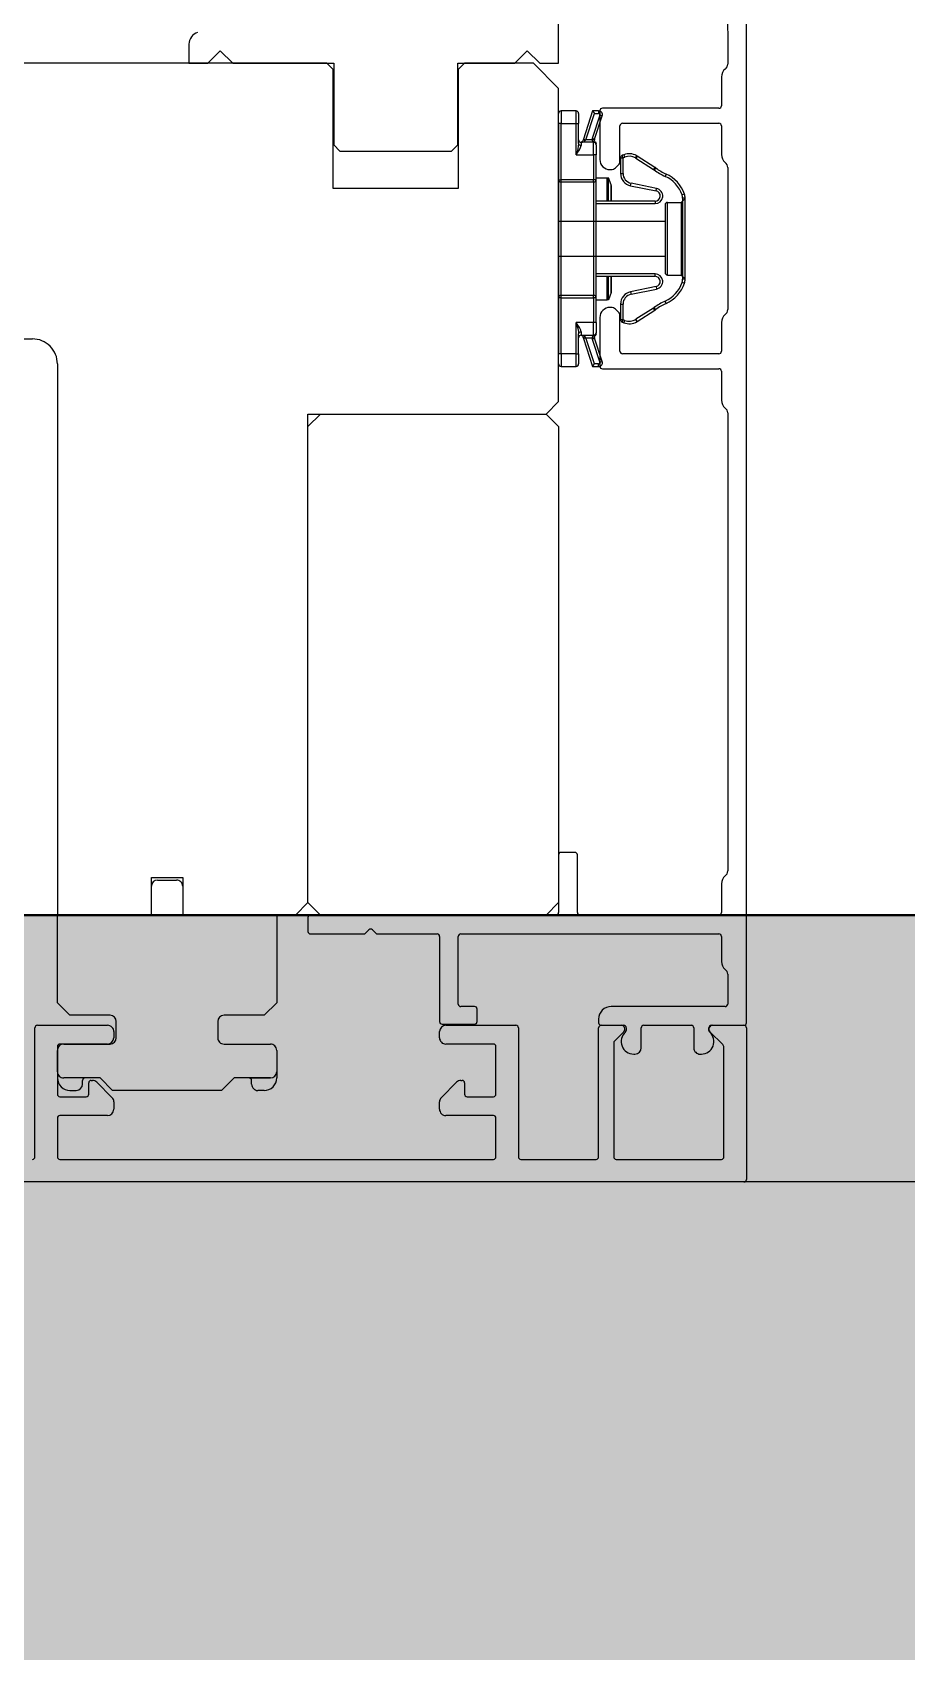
# Model space of a CAD drawing. Header units: centimetres. Extents: x 0.3 to 84.3, y 0.3 to 59.7.
# Drawn here: x 53.342 to 53.4816, y 16.1421 to 16.4007 of the extents above; entities that cross this region are included whole.
import ezdxf

# ---------------------------------------------------------------- set-up
doc = ezdxf.new("R2010")
doc.units = ezdxf.units.CM
for name, pattern in [('AUSGEZOGEN', [0]), ('PHANTOM', [63.50000000000001, 31.75, -6.35, 6.35, -6.35, 6.35, -6.35]), ('PUNKT', [6.35, 0, -6.35]), ('VERDECKT', [9.524999999999999, 6.35, -3.175])]:
    doc.linetypes.add(name, pattern=pattern)
for name, color, linetype, lineweight in [('Bodenplatte', 7, 'AUSGEZOGEN', 35), ('Decke', 7, 'AUSGEZOGEN', 35), ('Fenster', 7, 'AUSGEZOGEN', 35), ('Wand Beton bewehrt', 7, 'AUSGEZOGEN', 35)]:
    doc.layers.add(name, color=color, linetype=linetype, lineweight=lineweight)

msp = doc.modelspace()

# ---------------------------------------------------------------- hatches: boundary and pattern name
at = {"layer": 'Bodenplatte', "linetype": 'AUSGEZOGEN', "lineweight": 25, "true_color": 0xe0ffe0}
msp.add_hatch(color=254, dxfattribs=at).paths.add_polyline_path([(32.2359992861748, 16.2597363417714), (32.2359992861748, 16.09973634534768), (63.43599858880054, 16.09973634534768), (63.43599858880054, 16.2597363417714)])

# ---------------------------------------------------------------- linework, layer by layer
at = {"layer": 'Bodenplatte', "color": 92, "linetype": 'VERDECKT', "lineweight": 35, "true_color": 0x00c600}
msp.add_line((63.43599858880054, 16.2597363417714), (32.2359992861748, 16.2597363417714), dxfattribs=at)
at = {"layer": 'Decke', "color": 92, "linetype": 'PHANTOM', "lineweight": 35, "true_color": 0x00c600}
msp.add_line((32.2359992861748, 16.2597363417714), (63.43599858880049, 16.2597363417714), dxfattribs=at)
at = {"layer": 'Fenster', "color": 7, "linetype": 'AUSGEZOGEN', "lineweight": 25}
for p, q in [((53.42599723600858, 16.39573561847369), (53.42599730558474, 16.43573561757954)), ((53.45599688604351, 16.24253556945382), (53.45599722140071, 16.4353355654393)), ((53.45297949485844, 16.42233557097884), (53.45299715228062, 16.39561019464928)), ((53.36699724261103, 16.39877331218395), (53.36699723732742, 16.39573572109853)), ((53.36999723726034, 16.3957357158803), (53.37199724069444, 16.39773571235678)), ((53.37199724069444, 16.39773571235678), (53.37399723717093, 16.39573570892271)), ((53.41899723616505, 16.39573563064946), (53.42099723959915, 16.39773562712599)), ((53.42099723959915, 16.39773562712599), (53.42299723607563, 16.39573562369192)), ((53.38899723683566, 16.39573568283986), (53.30999723927921, 16.39573582043413)), ((53.36699723732742, 16.39573572109853), (53.36999723726034, 16.3957357158803)), ((53.37399723717093, 16.39573570892271), (53.39009723681104, 16.39573568091828)), ((53.38999723507388, 16.39473568112276), (53.38899723683566, 16.39573568283986)), ((53.38999720202523, 16.37573568154754), (53.38999723507388, 16.39473568112276)), ((53.39009723681104, 16.39573568091828), (53.39009721419879, 16.38273568120885)), ((53.40989721375622, 16.38273564676865), (53.40989723636848, 16.39573564647804)), ((53.40989723636848, 16.39573564647804), (53.41899723616505, 16.39573563064946)), ((53.40999723462683, 16.39473564633468), (53.40999720157816, 16.37573564675941)), ((53.4109972363439, 16.39573564457296), (53.40999723462683, 16.39473564633468)), ((53.42199723632842, 16.39573562538358), (53.4109972363439, 16.39573564457296)), ((53.42599722928137, 16.39173561849512), (53.42199723632842, 16.39573562538358)), ((53.42299723607563, 16.39573562369192), (53.42599723600858, 16.39573561847369)), ((53.42599714231117, 16.34173561949819), (53.42599722928137, 16.39173561849512)), ((53.45199714874782, 16.39356080627668), (53.45199714076794, 16.38896080637951)), ((53.42599713786984, 16.386127531678), (53.42599714066034, 16.38772753164222)), ((53.42639714134901, 16.38812753093562), (53.42639713786091, 16.38612753098033)), ((53.42879714129535, 16.3881275267499), (53.42639714134901, 16.38812753093562)), ((53.42879713780727, 16.3861275267946), (53.42879714129535, 16.3881275267499)), ((53.42919714058882, 16.38772752606119), (53.4291971377983, 16.38612752609702)), ((53.43142319975686, 16.38812752216991), (53.42996744919385, 16.38365123207227)), ((53.43034783891816, 16.38352752414827), (53.43171373536964, 16.3877275216722)), ((53.43258733503063, 16.38746566652267), (53.4313785608809, 16.3837488046549)), ((53.43239714121489, 16.38812752047129), (53.43142319975686, 16.38812752216991)), ((53.43142319975686, 16.38812752216991), (53.43171373536964, 16.3877275216722)), ((53.43171373536964, 16.3877275216722), (53.43239714051728, 16.38772752048026)), ((53.43175895060523, 16.38362509673089), (53.43296772475497, 16.38734195859866)), ((53.43239714121489, 16.38812752047129), (53.43239714051728, 16.38772752048026)), ((53.43296772475497, 16.38734195859866), (53.43258733503063, 16.38746566652267)), ((53.43259713157003, 16.38816084013184), (53.43259711799571, 16.38036084034966)), ((53.45159714008298, 16.38856080708233), (53.43299713225665, 16.3885608394266)), ((53.43619712802147, 16.38616083394145), (53.45159713590843, 16.3861608071099)), ((53.42599713786984, 16.386127531678), (53.42599712221406, 16.37715089272966)), ((53.42639713786091, 16.38612753098033), (53.42599713786984, 16.386127531678)), ((53.42639712220513, 16.37715089203207), (53.42639713786091, 16.38612753098033)), ((53.42639713786091, 16.38612753098033), (53.42879713780727, 16.3861275267946)), ((53.42879712908697, 16.38112752690636), (53.42879713780727, 16.3861275267946)), ((53.42879713780727, 16.3861275267946), (53.4291971377983, 16.38612752609702)), ((53.4291971321979, 16.38291638055075), (53.4291971377983, 16.38612752609702)), ((53.42996744919385, 16.38365123207227), (53.42988698666429, 16.38340381769136)), ((53.42996744919385, 16.38365123207227), (53.43034783891816, 16.38352752414827)), ((53.43175895060523, 16.38362509673089), (53.4313785608809, 16.3837488046549)), ((53.43579711716671, 16.37992652020344), (53.43579712733276, 16.38576083464796)), ((53.45199713520186, 16.38576080642129), (53.4519971271792, 16.38116080652403)), ((53.39009721419879, 16.38273568120885), (53.39109721243707, 16.38173567949184)), ((53.39109721243707, 16.38173567949184), (53.40889721203916, 16.38173564853046)), ((53.40889721203916, 16.38173564853046), (53.40989721375622, 16.38273564676865)), ((53.42894374834295, 16.38164149537629), (53.42879712908697, 16.38112752690636)), ((53.42879712908697, 16.38112752690636), (53.42909036655316, 16.38155583366634)), ((53.42879712908697, 16.38112752690636), (53.43159712902437, 16.38112752202306)), ((53.42905703974697, 16.38206788879761), (53.42894374834295, 16.38164149537629)), ((53.42915465085613, 16.3825143210368), (53.42905703974697, 16.38206788879761)), ((53.42909036655316, 16.38155583366634), (53.42931694849356, 16.38191116128688)), ((53.4291971321979, 16.38291638055075), (53.42915465085613, 16.3825143210368)), ((53.42931694849356, 16.38191116128688), (53.4295121698035, 16.38228318795423)), ((53.4295121698035, 16.38228318795423), (53.42959713166897, 16.38261823746284)), ((53.4295971325572, 16.38312752546645), (53.42959713166897, 16.38261823746284)), ((53.43159713251251, 16.38312752197835), (53.4295971325572, 16.38312752546645)), ((53.43026737660436, 16.38340381702797), (53.43034783891816, 16.38352752414827)), ((53.43133976731492, 16.38352752241827), (53.43034783891816, 16.38352752414827)), ((53.43173955382223, 16.38351445561252), (53.43133976731492, 16.38352752241827)), ((53.43133976731492, 16.38352752241827), (53.43134349273879, 16.38347375415238)), ((53.43134349273879, 16.38347375415238), (53.43137784205001, 16.38339185869796)), ((53.43137784205001, 16.38339185869796), (53.43145894097256, 16.38330406530208)), ((53.43145894097256, 16.38330406530208), (53.43159713267437, 16.38322034220869)), ((53.43159712902437, 16.38112752202306), (53.4315971220889, 16.37715088296295)), ((53.43159712902437, 16.38112752202306), (53.43159713251251, 16.38312752197835)), ((53.43199712901546, 16.38112752132543), (53.43159712902437, 16.38112752202306)), ((53.43159713267437, 16.38322034220869), (53.43159713251251, 16.38312752197835)), ((53.43159916975142, 16.38322071610551), (53.4317050871332, 16.38323025522409)), ((53.4317050871332, 16.38323025522409), (53.43179204231539, 16.38322190066074)), ((53.43174141648728, 16.38346068734992), (53.43173955382223, 16.38351445561252)), ((53.43175859107149, 16.38337879192545), (53.43174141648728, 16.38346068734992)), ((53.43179914045621, 16.38329099860026), (53.43175859107149, 16.38337879192545)), ((53.43179204231539, 16.38322190066074), (53.43188826971964, 16.38318745955308)), ((53.4318682362341, 16.38320727562741), (53.43179914045621, 16.38329099860026)), ((53.43188826971964, 16.38318745955308), (53.43195283475745, 16.38309612594121)), ((53.43195283475745, 16.38309612594121), (53.43198555003443, 16.38300872149317)), ((53.43198555003443, 16.38300872149317), (53.431997121525, 16.38291607511783)), ((53.43199712207996, 16.37715088226537), (53.43199712901546, 16.38112752132543)), ((53.43199713180593, 16.38272752128965), (53.43199712901546, 16.38112752132543)), ((53.43199713180593, 16.38272752128965), (53.43199713212971, 16.3829131617505)), ((53.43641771270693, 16.38114189965477), (53.43615768957869, 16.38104518562596)), ((53.43629713396682, 16.38067027863013), (53.43615768957869, 16.38104518562596)), ((53.43641771270693, 16.38114189965477), (53.43655715709506, 16.38076699265903)), ((53.43642805444488, 16.38114577874272), (53.4365695671806, 16.3807716475646)), ((53.43845415748342, 16.38099254804838), (53.4382579863794, 16.38064395531929)), ((53.43419711516948, 16.37876083759498), (53.43438290160291, 16.37876083727092)), ((53.43509000887911, 16.37905372924993), (53.43567995938847, 16.37964367770146)), ((53.43589713397578, 16.38067027932776), (53.4358971295934, 16.37815754475896)), ((53.43589713397578, 16.38067027932776), (53.43629713396682, 16.38067027863013)), ((53.4362971295845, 16.37815754406133), (53.43629713396682, 16.38067027863013)), ((53.43629713396682, 16.38067027863013), (53.43655715709506, 16.38076699265903)), ((53.43854790409777, 16.38093636538261), (53.43833298367085, 16.38059900918665)), ((53.43833298367085, 16.38059900918665), (53.44117485656966, 16.37878852950984)), ((53.44138977699657, 16.3791258857058), (53.43854790409777, 16.38093636538261)), ((53.44138977699657, 16.3791258857058), (53.44117485656966, 16.37878852950984)), ((53.44152324444854, 16.37903302056302), (53.44128163053121, 16.37871423739567)), ((53.45299712358258, 16.37911141467262), (53.45299708399968, 16.35641019548648)), ((53.42599712221406, 16.37715089272966), (53.42599708934428, 16.35830414276793)), ((53.42599712221406, 16.37715089272966), (53.42639712220513, 16.37715089203207)), ((53.42639708996744, 16.35866657956958), (53.42639712157305, 16.37678845453279)), ((53.4315971220889, 16.37715088296295), (53.42639712220513, 16.37715089203207)), ((53.42639712157305, 16.37678845453279), (53.42639712220513, 16.37715089203207)), ((53.42639712157305, 16.37678845453279), (53.4315971214568, 16.37678844546372)), ((53.4315971214568, 16.37678844546372), (53.43159708985121, 16.35866657050047)), ((53.4315971214568, 16.37678844546372), (53.4315971220889, 16.37715088296295)), ((53.43199712207996, 16.37715088226537), (53.4315971220889, 16.37715088296295)), ((53.43199708921018, 16.35830413230365), (53.43199712207996, 16.37715088226537)), ((53.43199712264964, 16.37747752140699), (53.43374752277492, 16.37747751835423)), ((53.43374751623465, 16.37372748975708), (53.43374752277492, 16.37747751835423)), ((53.4337841806726, 16.37747751829025), (53.43383713420009, 16.37747751819789)), ((53.43383713420009, 16.37747751819789), (53.43389043691312, 16.37747751810498)), ((53.43389043691312, 16.37747751810498), (53.43391825057765, 16.37747751805642)), ((53.43393546129485, 16.3774775180264), (53.4339354547546, 16.37372748942931)), ((53.43393546129485, 16.3774775180264), (53.43396035832465, 16.37747751798297)), ((53.43438505908537, 16.37631065590089), (53.43396035832465, 16.37747751798297)), ((53.43438505458018, 16.37372748864513), (53.43438505908537, 16.37631065590089)), ((53.43439712044162, 16.37624225185268), (53.43439711605575, 16.37372748862413)), ((53.4358971295934, 16.37815754475896), (53.4362971295845, 16.37815754406133)), ((53.43749839027072, 16.37619769260082), (53.43757813812633, 16.37658966233485)), ((53.43749839027072, 16.37619769260082), (53.44156259414721, 16.37537081359524)), ((53.44164234200279, 16.37576278332922), (53.43757813812633, 16.37658966233485)), ((53.44317380715663, 16.37805669061163), (53.44301079146354, 16.37769141554177)), ((53.40999720157816, 16.37573564675941), (53.38999720202523, 16.37573568154754)), ((53.43199711541175, 16.37332749281882), (53.44139711520163, 16.37332747642468)), ((53.44139711589925, 16.37372747641572), (53.43199711610939, 16.37372749280989)), ((53.44139711589925, 16.37372747641572), (53.44139711520163, 16.37332747642468)), ((53.44156259414721, 16.37537081359524), (53.44164234200279, 16.37576278332922)), ((53.44339709527466, 16.36192745453409), (53.44339711550571, 16.37352745427479)), ((53.44339711550571, 16.37352745427479), (53.44559711545654, 16.37352745043786)), ((53.44559711545654, 16.37352745043786), (53.44559709522548, 16.36192745069716)), ((53.44559711545654, 16.37352745043786), (53.44619711648956, 16.37412744937802)), ((53.44609359982854, 16.37484024597752), (53.44571430319681, 16.37471322606575)), ((53.445797116634, 16.37420514362821), (53.44579709403909, 16.36124977313012)), ((53.44619711662504, 16.37420514293057), (53.445797116634, 16.37420514362821)), ((53.44619709403015, 16.36124977243249), (53.44619711662504, 16.37420514293057)), ((53.44299711481704, 16.37312745498138), (53.44299709598121, 16.36232745522275)), ((53.42599711066248, 16.37052748468841), (53.44299711028248, 16.37052745503948)), ((53.42599710089577, 16.3649274848136), (53.44299710051575, 16.36492745516466)), ((53.43199709518074, 16.36172752175908), (53.44139709497063, 16.36172750536494)), ((53.44139709566824, 16.36212750535597), (53.43199709587837, 16.36212752175011)), ((53.43374748876579, 16.35797751879009), (53.43374749530602, 16.36172751870627)), ((53.43393543382596, 16.36172751837848), (53.43393542728575, 16.35797751846231)), ((53.43438502914638, 16.35914437901961), (53.43438503365153, 16.36172751759437)), ((53.43439709512711, 16.36172751757331), (53.43439709074127, 16.35921278302572)), ((53.44139709497063, 16.36172750536494), (53.44139709566824, 16.36212750535597)), ((53.44339709527466, 16.36192745453409), (53.44559709522548, 16.36192745069716)), ((53.44559709522548, 16.36192745069716), (53.44619709416563, 16.36132744966413)), ((53.44609356351299, 16.36061463539172), (53.44571426962536, 16.3607416634975)), ((53.44619709403015, 16.36124977243249), (53.44579709403909, 16.36124977313012)), ((53.42599708934428, 16.35830414276793), (53.42599707368854, 16.34932753250055)), ((53.42639708933535, 16.35830414207031), (53.42599708934428, 16.35830414276793)), ((53.4263970736796, 16.34932753180292), (53.42639708933535, 16.35830414207031)), ((53.42639708933535, 16.35830414207031), (53.42639708996744, 16.35866657956958)), ((53.42639708933535, 16.35830414207031), (53.4315970892191, 16.35830413300119)), ((53.43159708985121, 16.35866657050047), (53.42639708996744, 16.35866657956958)), ((53.4315970892191, 16.35830413300119), (53.43159708228367, 16.35432752262209)), ((53.4315970892191, 16.35830413300119), (53.43159708985121, 16.35866657050047)), ((53.43199708921018, 16.35830413230365), (53.4315970892191, 16.35830413300119)), ((53.43199708227473, 16.35432752192451), (53.43199708921018, 16.35830413230365)), ((53.43199708864053, 16.3579775218429), (53.43374748876579, 16.35797751879009)), ((53.43383710019098, 16.35797751863379), (53.4337841466635, 16.3579775187262)), ((53.43389040290405, 16.35797751854084), (53.43383710019098, 16.35797751863379)), ((53.43391821656858, 16.35797751849227), (53.43389040290405, 16.35797751854084)), ((53.43396032431554, 16.35797751841888), (53.43393542728576, 16.35797751846231)), ((53.43438502914638, 16.35914437901961), (53.43396032431554, 16.35797751841888)), ((53.44156275930928, 16.36008226258041), (53.43749836072233, 16.35925535872403)), ((53.43749836072233, 16.35925535872403), (53.43757810721069, 16.35886338871192)), ((53.43757810721069, 16.35886338871192), (53.44164250579766, 16.35969029256821)), ((53.44156275930928, 16.36008226258041), (53.44164250579766, 16.35969029256821)), ((53.4431737830327, 16.35739829028489), (53.44301076918067, 16.35776356617639)), ((53.43259707416272, 16.35516084077713), (53.43259706060235, 16.34736084099496)), ((53.43438286333601, 16.35676083764347), (53.43419707690257, 16.35676083796575)), ((53.43567991805029, 16.3558779927007), (53.43508996959331, 16.35646794320451)), ((53.43579706471422, 16.34976083534662), (53.43579707484462, 16.35559514979118)), ((53.43589709320889, 16.35729551215127), (53.43589708882992, 16.35478473795557)), ((53.43589709320889, 16.35729551215127), (53.43629709319994, 16.35729551145368)), ((53.43629708882096, 16.35478473725798), (53.43629709319994, 16.35729551145368)), ((53.44116970008713, 16.35666257159769), (53.43834419180469, 16.35486253122718)), ((53.43855911105486, 16.35452517428153), (53.44138461933727, 16.35632521465205)), ((53.44138461933727, 16.35632521465205), (53.44116970008713, 16.35666257159769)), ((53.44151907132476, 16.3564188257617), (53.4412772616771, 16.35673746048533)), ((53.42879707362597, 16.34932752761724), (53.42879708234626, 16.35432752750549)), ((53.43159708228367, 16.35432752262209), (53.42879708234626, 16.35432752750549)), ((53.42906813585818, 16.35393233966652), (53.42879708234626, 16.35432752750549)), ((53.42879708234626, 16.35432752750549), (53.42893260861977, 16.35385330242962)), ((53.42893260861977, 16.35385330242962), (53.42905690668154, 16.35338749806793)), ((53.42905690668154, 16.35338749806793), (53.42916273011333, 16.35289333814745)), ((53.42931673292958, 16.35354416911219), (53.42906813585818, 16.35393233966652)), ((53.42916273011333, 16.35289333814745), (53.42919707921746, 16.35253867246583)), ((53.42919707361704, 16.34932752691962), (53.42919707921746, 16.35253867246583)), ((53.42952838079864, 16.35313236896309), (53.42931673292958, 16.35354416911219)), ((53.42959707972848, 16.35283681415849), (53.42952838079864, 16.35313236896309)), ((53.42959707972848, 16.35283681415849), (53.42959707884027, 16.35232752615493)), ((53.43159707879556, 16.35232752266679), (53.43159708228367, 16.35432752262209)), ((53.43199708227473, 16.35432752192451), (53.43159708228367, 16.35432752262209)), ((53.43199706854562, 16.35253896813211), (53.43199207148038, 16.35247878649893)), ((53.43199708227473, 16.35432752192451), (53.43199707948423, 16.35272752196024)), ((53.43199707916045, 16.35254188149948), (53.43199707948423, 16.35272752196024)), ((53.43629708882096, 16.35478473725798), (53.43589708882992, 16.35478473795557)), ((53.43615758785492, 16.3544098513109), (53.43629708882096, 16.35478473725798)), ((53.43615758785492, 16.3544098513109), (53.43641778363638, 16.35431302836205)), ((53.43655728460246, 16.35468791430908), (53.43629708882096, 16.35478473725798)), ((53.43641778363638, 16.35431302836205), (53.43655728460246, 16.35468791430908)), ((53.43642792111447, 16.35430922477435), (53.43656944957618, 16.35468335000387)), ((53.43852162940038, 16.35450187329966), (53.43831420648112, 16.35484389044168)), ((53.43855911105486, 16.35452517428153), (53.43834419180469, 16.35486253122718)), ((53.45199708056316, 16.35436080711384), (53.4519970725833, 16.34976080721668)), ((53.32019716221195, 16.3517358036283), (53.34199716172466, 16.35173576560788)), ((53.42959707884027, 16.35232752615493), (53.43159707879556, 16.35232752266679)), ((53.42988693198361, 16.35205123291899), (53.42996739365014, 16.35180381825744)), ((53.42996739365014, 16.35180381825744), (53.430347783806, 16.3519275248546)), ((53.42996739365014, 16.35180381825744), (53.43142312859936, 16.34732752308192)), ((53.430347783806, 16.3519275248546), (53.43026732192371, 16.35205123225555)), ((53.430347783806, 16.3519275248546), (53.43133971220273, 16.3519275231246)), ((53.43171366560738, 16.34772752256627), (53.430347783806, 16.3519275248546)), ((53.43134344209088, 16.35198131227763), (53.43133971220273, 16.3519275231246)), ((53.43133971220273, 16.3519275231246), (53.43173949875565, 16.35194058853585)), ((53.43137782264375, 16.35206324140923), (53.43134344209088, 16.35198131227763)), ((53.43145104775954, 16.35214450604986), (53.43137782264375, 16.35206324140923)), ((53.43137850499683, 16.35170624075263), (53.43175889515268, 16.35182994734987)), ((53.43137850499683, 16.35170624075263), (53.43258726618174, 16.34798937466854)), ((53.43153503919766, 16.35220273679147), (53.43145104775954, 16.35214450604986)), ((53.43159707863369, 16.35223470243641), (53.43153503919766, 16.35220273679147)), ((53.43159707879556, 16.35232752266679), (53.43159707863369, 16.35223470243641)), ((53.43170503545588, 16.35222478905666), (53.43159911580696, 16.35223432851476)), ((53.43179198865464, 16.35223314338073), (53.43170503545588, 16.35222478905666)), ((53.43173949875565, 16.35194058853585), (53.43174136374661, 16.35199437769211)), ((53.43174136374661, 16.35199437769211), (53.43175855409447, 16.35207630685373)), ((53.43175855409447, 16.35207630685373), (53.43179516672323, 16.35215757155816)), ((53.43296765633759, 16.34811308126573), (53.43175889515268, 16.35182994734987)), ((53.43188821579361, 16.35226758407657), (53.43179198865464, 16.35223314338073)), ((53.43179516672323, 16.35215757155816), (53.43183716249308, 16.35221580237303)), ((53.43183716249308, 16.35221580237303), (53.43186818223881, 16.35224776807186)), ((53.431868182239, 16.35224776807204), (53.43188821579361, 16.35226758407657)), ((53.43195679875998, 16.35236694846958), (53.43188821579361, 16.35226758407657)), ((53.43199207148038, 16.35247878649893), (53.43195679875998, 16.35236694846958)), ((53.34599715465902, 16.34773575872105), (53.34599700123786, 16.25973576068809)), ((53.42599707089808, 16.34772753253633), (53.42599707368854, 16.34932753250055)), ((53.4263970736796, 16.34932753180292), (53.42599707368854, 16.34932753250055)), ((53.4263970736796, 16.34932753180292), (53.42639707019149, 16.34732753184763)), ((53.42879707362597, 16.34932752761724), (53.4263970736796, 16.34932753180292)), ((53.42879707013787, 16.34732752766195), (53.42879707362597, 16.34932752761724)), ((53.42879707362597, 16.34932752761724), (53.42919707361704, 16.34932752691962)), ((53.42919707361704, 16.34932752691962), (53.42919707082654, 16.34772752695535)), ((53.43142312859936, 16.34732752308192), (53.43171366560738, 16.34772752256627)), ((53.43239707075502, 16.34772752137438), (53.43171366560738, 16.34772752256627)), ((53.43239707005739, 16.3473275213833), (53.43239707075502, 16.34772752137438)), ((53.43296765633759, 16.34811308126573), (53.43258726618174, 16.34798937466854)), ((53.45159707189836, 16.3493608079195), (53.43619706401136, 16.34936083466173)), ((53.42639707019149, 16.34732753184763), (53.42879707013787, 16.34732752766195)), ((53.43142312859936, 16.34732752308192), (53.43239707005739, 16.3473275213833)), ((53.43299705989742, 16.34696084030861), (53.45159706772377, 16.34696080794711)), ((53.4519970670172, 16.34656080725841), (53.45199705899455, 16.34196080736124)), ((53.38599700393194, 16.26173569093698), (53.38599713960551, 16.33973568919346)), ((53.38599713624767, 16.33773568921806), (53.38799713968177, 16.33973568569455)), ((53.38599713960551, 16.33973568919346), (53.42399713887706, 16.3397356230254)), ((53.38799713968177, 16.33973568569455), (53.42399713887706, 16.33973562307602)), ((53.42399713887706, 16.3397356230254), (53.42599714231117, 16.34173561949819)), ((53.42399713887706, 16.33973562307602), (53.42599713535353, 16.33773561964186)), ((53.45299705539791, 16.33991141550983), (53.45299692820147, 16.26678496442378)), ((53.38599700405292, 16.26173569091693), (53.38599713624767, 16.33773568921806)), ((53.42599713535353, 16.33773561964186), (53.4259970031588, 16.26173562134073)), ((53.42599693291669, 16.26933562117102), (53.42599691691414, 16.26013562137669)), ((53.42859693355435, 16.26973561663959), (53.42639693360352, 16.26973562046629)), ((53.42899691684711, 16.26013561615842), (53.42899693284963, 16.26933561595279)), ((53.36099700090255, 16.25973573452725), (53.36099701136689, 16.26573573439314)), ((53.36099701136689, 16.26573573439314), (53.36599701125661, 16.26573572567285)), ((53.36199701045597, 16.26533573265665), (53.36349701042244, 16.26533573004754)), ((53.36349701042244, 16.26533573004754), (53.36499701038892, 16.26533572743838)), ((53.36599701125661, 16.26573572567285), (53.36599700101226, 16.25973572580697)), ((53.45199692466866, 16.26473557605114), (53.45199691668964, 16.26013557615402)), ((53.36099700073763, 16.25973573452725), (53.36099700873893, 16.26433573441841)), ((53.36599700862718, 16.26433572572137), (53.36599700062589, 16.25973572583021)), ((53.34599697671595, 16.24573576097037), (53.34599700107294, 16.25973576064203)), ((53.34599700123786, 16.25973576068809), (53.36099700090255, 16.25973573452725)), ((53.34599700107294, 16.25973576064203), (53.36099700073763, 16.25973573452725)), ((53.36599700101226, 16.25973572580697), (53.38399700049784, 16.25973569446428)), ((53.36599700062589, 16.25973572583021), (53.38099700029061, 16.25973569976286)), ((53.38099700029061, 16.25973569976286), (53.38099697594427, 16.2457357000912)), ((53.38399700049784, 16.25973569446428), (53.38599700393194, 16.26173569093698)), ((53.38799700052942, 16.25973568748277), (53.38599700405292, 16.26173569091693)), ((53.42559691622731, 16.25973562208132), (53.38639691710361, 16.25973569026597)), ((53.42399699972469, 16.25973562486424), (53.38799700052942, 16.25973568748277)), ((53.4259970031588, 16.26173562134073), (53.42399699972469, 16.25973562486424)), ((53.45159691600279, 16.25973557685684), (53.4293969161424, 16.25973561547158)), ((53.38599691641678, 16.2593356909707), (53.3859969125901, 16.25713569101985)), ((53.39518980378612, 16.25685283232356), (53.39571407008033, 16.25737709679402)), ((53.39627975549264, 16.25737709581003), (53.39680401990768, 16.2568528295712)), ((53.38639691188539, 16.25673569033311), (53.39490696087617, 16.25673567553063)), ((53.39708686242022, 16.25673567173895), (53.4065968288667, 16.25673565519724)), ((53.40699682816199, 16.25633565451044), (53.40699680450612, 16.24273565427034)), ((53.40999680930938, 16.24553564898952), (53.40999682809498, 16.25633564929222)), ((53.41039682878179, 16.25673564858749), (53.45159691078375, 16.2567355769239)), ((53.45199691007904, 16.25633557623519), (53.45199690310003, 16.2523355763246)), ((53.45299689950341, 16.25028618447318), (53.4529968912402, 16.245535574605)), ((53.34799697319168, 16.24373575753325), (53.34599697671595, 16.24573576097037)), ((53.38099697594427, 16.2457357000912), (53.37899697251092, 16.24373570361172)), ((53.41259680855549, 16.24513564447603), (53.41039680860469, 16.24513564830268)), ((53.41299680437197, 16.24273564383389), (53.41299680785079, 16.24473564378918)), ((53.45259689055336, 16.24513557530968), (53.43439689093066, 16.24513560696692)), ((53.34239693422208, 16.22113576958596), (53.34239697005378, 16.24173576871545)), ((53.34279697074062, 16.24213576801081), (53.35399697049027, 16.24213574852942)), ((53.35439697302619, 16.24373574639354), (53.34799697319168, 16.24373575753325)), ((53.35539696674049, 16.24013574474571), (53.35539697126294, 16.24273574467652)), ((53.37159697096084, 16.24273571649814), (53.3715969664384, 16.24013571656738)), ((53.37899697251092, 16.24373570361172), (53.3725969726764, 16.24373571473634)), ((53.40739680380139, 16.24233565358345), (53.41259680368518, 16.24233564453857)), ((53.40799691760702, 16.24213565460172), (53.41919691735665, 16.24213563512039)), ((53.41959691665195, 16.24173563443355), (53.41959688082022, 16.22113563530402)), ((53.43239688749657, 16.24313561049039), (53.43239688645291, 16.24253561050382)), ((53.43239696339656, 16.2211356130395), (53.43239699922829, 16.24173561177113)), ((53.4327968857482, 16.24213560981698), (53.43639688566774, 16.24213560355507)), ((53.4327969999151, 16.2421356110664), (53.43599699984355, 16.24213560550029)), ((53.43679688496303, 16.24173560286822), (53.43679688424788, 16.24132445725936)), ((53.4391968793433, 16.23853559876525), (53.43919688490936, 16.24173559869369)), ((53.43959688559622, 16.24213559798896), (53.44719688542632, 16.24213558476954)), ((53.44759688472161, 16.2417355840827), (53.44759687915555, 16.23853558415422)), ((53.44999688395283, 16.24132443429922), (53.44999688466797, 16.24173557990808)), ((53.45039688535478, 16.24213557920343), (53.45559688535672, 16.24213557015846)), ((53.45059699951722, 16.24213558091292), (53.45559699940543, 16.24213557221588)), ((53.45599699870073, 16.24173557152908), (53.45599695660712, 16.21753557126213)), ((53.35399696527207, 16.23913574859649), (53.34639696544195, 16.23913576181599)), ((53.34699696526363, 16.23913575937913), (53.35439696502343, 16.23913574650747)), ((53.35499696872852, 16.24113574681241), (53.35499696698912, 16.24013574683477)), ((53.37259696467661, 16.23913571485037), (53.37999696443644, 16.23913570197874)), ((53.40699691415055, 16.24013565638584), (53.40699691588993, 16.24113565636344)), ((53.41559691221893, 16.23913564144928), (53.40799691238879, 16.23913565466878)), ((53.43479699483676, 16.23948707908272), (53.43479696291617, 16.22113560886492)), ((53.43642126212119, 16.24111134071655), (53.43479699483676, 16.23948707908272)), ((53.45222125820479, 16.23906278595032), (53.4501727336764, 16.2411113176051)), ((53.34599696475514, 16.23873576252068), (53.3459969515357, 16.23113579054234)), ((53.34599695763262, 16.23473576123129), (53.34599696354659, 16.23813576114085)), ((53.38099696267469, 16.23813570026169), (53.38099695676068, 16.23473570035208)), ((53.41599689829479, 16.23113566878415), (53.41599691151422, 16.23873564076244)), ((53.43799687763072, 16.23753560087489), (53.43819687762622, 16.23753560052696)), ((53.44859687739378, 16.23753558243721), (53.44879687738931, 16.23753558208928)), ((53.45239696294949, 16.22113557825142), (53.45239699339417, 16.23863852158539)), ((53.34599695763262, 16.23473576121687), (53.34599695589321, 16.23373576125364)), ((53.35039695575006, 16.23373575360029), (53.34699695587088, 16.23373575951423)), ((53.349996955759, 16.23373575429605), (53.34699695587088, 16.23373575951423)), ((53.35279695569642, 16.23373574942566), (53.349996955759, 16.23373575429605)), ((53.3547969521729, 16.23173574599159), (53.35279695569642, 16.23373574942566)), ((53.37419695521809, 16.23373571220241), (53.37219695178399, 16.23173571572589)), ((53.37699695515548, 16.23373570733211), (53.37419695521809, 16.23373571220241)), ((53.37659695516443, 16.23373570802783), (53.37999695504365, 16.23373570211384)), ((53.37999695504365, 16.23373570211384), (53.37699695515548, 16.23373570733211)), ((53.38099695676068, 16.23473570033766), (53.38099695502127, 16.23373570037443)), ((53.34799695236971, 16.23173575781953), (53.34899695230251, 16.23173575608017)), ((53.34999695401959, 16.2327357543184), (53.34999695506323, 16.23333575430493)), ((53.35099695137915, 16.23113578184535), (53.35099695451003, 16.23293575396774)), ((53.35139695519686, 16.23333575326301), (53.35158274159861, 16.23333575293987)), ((53.35228984785454, 16.23304285849768), (53.35470405724013, 16.23062864071349)), ((53.36349695197844, 16.23173573085878), (53.3547969521729, 16.23173574599159)), ((53.37219695178399, 16.23173571572589), (53.36349695197844, 16.23173573085878)), ((53.3769969534161, 16.23273570735446), (53.37699695445973, 16.23333570734104)), ((53.3789969515872, 16.23173570389799), (53.37799695165432, 16.2317357056374)), ((53.40728979082609, 16.2306285492456), (53.40970400861029, 16.23304275863125)), ((53.41041111588513, 16.23333565061353), (53.41059690228691, 16.23333565029043)), ((53.41099690158222, 16.23293564960359), (53.41099689845132, 16.23113567748119)), ((53.34639695083099, 16.23073578985555), (53.35059695069234, 16.23073578255003)), ((53.35499694922247, 16.22992153343862), (53.3549969471599, 16.22873574704986)), ((53.40699689432135, 16.22873565660098), (53.40699689638391, 16.22992144298974)), ((53.41139689774664, 16.23073567679435), (53.41559689760798, 16.23073566948888)), ((53.34599694492589, 16.22733576273586), (53.3459969341416, 16.22113576332409)), ((53.35399694544285, 16.22773574881167), (53.34639694561275, 16.22773576203113)), ((53.41559689238971, 16.22773564166446), (53.40799689255959, 16.22773565488392)), ((53.41599688090071, 16.22113564156589), (53.41599689168503, 16.22733564097762)), ((53.34639693342756, 16.22073576263729), (53.41559688022321, 16.22073564227062)), ((53.41999688011552, 16.22073563461722), (53.4319969627097, 16.22073561374423)), ((53.43519696221146, 16.22073560817817), (53.45199696226263, 16.2207355789561)), ((53.45559695592033, 16.21713557196686), (53.30639684520675, 16.21713583148617)), ((56.37039874606852, 16.21713680120302), (53.45559695592125, 16.21713610712232))]:
    msp.add_line(p, q, dxfattribs=at)
for centre, radius, start, end in [((53.36899724256632, 16.39877330870512), 0.001999999955295141, 107.9999003394192, 179.9999003422677), ((53.45359714871204, 16.39356080350102), 0.001599999964234592, 127.979773051197, 179.9999006095993), ((53.451997152303, 16.39561019638399), 0.000999999977648997, 307.9797730510247, 359.9999006059323), ((53.4515971407769, 16.38896080707331), 0.0003999999910534824, 269.9999006069006, 359.9999006059323), ((53.42639714065137, 16.38772753094453), 0.0003999999910593043, 89.99990007154969, 179.9999003422677), ((53.42879714059777, 16.38772752675881), 0.000399999991059303, 359.9999003422677, 89.99990007154969), ((53.43239714016846, 16.38752752048471), 0.0005999999865889515, 341.9847682079691, 89.99990007324598), ((53.43239714016846, 16.38752752048471), 0.0001999999955296563, 341.9847682085016, 89.99990007053191), ((53.43299713156107, 16.38816083943551), 0.0003999999910625775, 89.99990036568738, 179.9999002691513), ((53.43619712732385, 16.38576083395033), 0.0003999999910607585, 89.99990007154969, 179.999900072004), ((53.4515971352108, 16.38576080711881), 0.0003999999910534824, 359.999900072004, 89.99990007154969), ((53.4321393403296, 16.38350138880673), 0.0007999999821184566, 161.9847682075455, 178.1279848598945), ((53.4321393403296, 16.38350138880673), 0.0003999999910594159, 161.9847682077029, 178.1279848596567), ((53.42959713325484, 16.38352752545747), 0.0003999999910592948, 179.9999003422677, 269.9999000725674), ((53.42950659693999, 16.38352752561536), 0.0003999999910595404, 276.4980075985015, 341.9847682073881), ((53.4315971318149, 16.38272752198726), 0.0003999999910593037, 359.9999003422677, 89.99990007154969), ((53.43629713396683, 16.38067027863012), 0.000399999991059303, 110.4023798462835, 179.9999003422677), ((53.43572049076627, 16.38301643463354), 0.001999999955350348, 290.4023798467896, 290.7188050714561), ((53.43727713085921, 16.3789009916737), 0.002399999946355824, 60.63129839837744, 110.7188050714602), ((53.43747330196325, 16.37924958440275), 0.001999999955301924, 57.49990007304281, 60.6312983982296), ((53.45359712714342, 16.38116080373352), 0.001599999964235303, 179.999900072004, 232.0200276277386), ((53.43419711795998, 16.38036083755918), 0.001599999964235758, 179.999900072004, 269.9999000730763), ((53.43438290334696, 16.37976083724856), 0.0009999999776555341, 269.9999000733816, 314.9999000729388), ((53.43539711717545, 16.37992652090101), 0.0003999999912807533, 314.9999000709957, 359.999900072004), ((53.4357204907665, 16.38301643463291), 0.00239999994573319, 290.40237984701, 290.7188050714927), ((53.43727713085921, 16.3789009916737), 0.001999999955296553, 60.631298398407, 110.718805071353), ((53.43747330196325, 16.37924958440275), 0.001599999964238309, 57.49990007284569, 60.6312983982296), ((53.44031517486204, 16.37743910472595), 0.001599999964240432, 52.84058075806372, 57.49990007284569), ((53.44659713671171, 16.38572746707841), 0.00879999980330493, 232.8405807580682, 245.949652723311), ((53.44031517486204, 16.37743910472595), 0.001999999955300754, 52.8405807580539, 57.49990007281645), ((53.44659713671171, 16.38572746707841), 0.008399999812245445, 232.8405807580707, 245.9496527233374), ((53.45199712360494, 16.37911141641666), 0.0009999999776487524, 359.999900072004, 52.02002762792652), ((53.43419712044612, 16.37624225220151), 0.0001999999955296517, 359.9999003422677, 19.999900073357), ((53.43789712954876, 16.37815754127081), 0.001999999955296528, 179.9999003349536, 258.4999000728585), ((53.43789712954876, 16.37815754127081), 0.001599999964237213, 179.9999003422677, 258.4999000728035), ((53.44097309529985, 16.37312547716869), 0.004999999888241292, 18.5148109009114, 65.94965272344284), ((53.44097309529985, 16.37312547716869), 0.005399999879300608, 18.51481090097256, 65.94965272336137), ((53.44139711734685, 16.37455747639714), 0.00122999997250736, 269.9999000727826, 78.49990007288343), ((53.44139711734685, 16.37455747639714), 0.000829999981448055, 269.9999000733768, 78.49990007278957), ((53.44339711480808, 16.3731274542837), 0.0003999999910593034, 89.99990007154969, 179.9999003422677), ((53.44419711666978, 16.37420514641866), 0.001599999964237221, 359.9999003422677, 18.51481090097109), ((53.44419711666978, 16.37420514641866), 0.001999999955296207, 359.9999003422677, 18.51481090089848), ((53.44139709352137, 16.36089654321176), 0.0008309621531437148, 281.4999000731828, 89.99990007296913), ((53.44139709352137, 16.36089654321176), 0.001230962144203016, 281.4999000724838, 89.99990007316933), ((53.4433970959723, 16.36232745452511), 0.0003999999910593034, 179.9999003422677, 269.9999000715496), ((53.44097309603006, 16.3623295148197), 0.004999999888241301, 294.0500584963521, 341.4839513234024), ((53.44097309603006, 16.3623295148197), 0.005399999879300607, 294.050058496319, 341.4839513234114), ((53.44419709407484, 16.36124977592057), 0.001599999964237283, 341.4839513233231, 359.9999003422677), ((53.44419709407484, 16.36124977592057), 0.001999999955296809, 341.4839513232669, 359.9999003422677), ((53.43419709074574, 16.3592127833745), 0.0001999999955296517, 339.9999000726991, 359.9999003422677), ((53.43789709316418, 16.35729550866317), 0.0019999999552967, 101.4999000728473, 179.9999003422677), ((53.43789709316418, 16.35729550866317), 0.001599999964237399, 101.4999000730519, 179.9999003422677), ((53.44659707392571, 16.34972749656407), 0.00879999980330475, 114.0500584963378, 127.1946065935643), ((53.43419707412694, 16.35516083800148), 0.001599999964235758, 89.99990060588289, 179.9999006095993), ((53.43438286160125, 16.35576083766581), 0.000999999977655421, 44.9999006060758, 89.99990060547577), ((53.43539707485333, 16.35559515048503), 0.0003999999912818794, 359.9999006095993, 44.99990060751522), ((53.44031002308647, 16.35801199938014), 0.001599999964234915, 302.4999000729234, 307.1946065937187), ((53.44031002308647, 16.35801199938009), 0.001999999955298317, 302.4999000729272, 307.1946065935914), ((53.44659707392571, 16.34972749656407), 0.008399999812245344, 114.0500584962699, 127.1946065934954), ((53.4535970805274, 16.35436080433819), 0.001599999964234592, 127.979773051197, 179.9999006095993), ((53.45199708407019, 16.35641019712251), 0.000999999929488417, 307.9797787052703, 359.9999062596971), ((53.4315970794932, 16.35272752265785), 0.0003999999910593015, 269.9999000725674, 359.9999003422677), ((53.43629708882101, 16.35478473725797), 0.0003999999910593047, 179.9999003422677, 249.5889732912657), ((53.43572027880582, 16.3524385986263), 0.00199999995566532, 69.27878657542588, 69.58897329104849), ((53.43727709188476, 16.35655397615159), 0.002399999946355815, 249.2787865751454, 301.2355283525395), ((53.4357202788059, 16.35243859862662), 0.002399999946458374, 69.27878657516237, 69.58897329089231), ((53.43727709188476, 16.35655397615159), 0.001999999955296506, 249.2787865751694, 301.2355283525457), ((53.43748451480403, 16.35621195900952), 0.001599999964230521, 301.2355283526209, 302.4999000728455), ((53.43748451480403, 16.35621195900952), 0.001999999955287126, 301.2355283526513, 302.499900073146), ((53.34199715474845, 16.34773576569723), 0.003999999910593032, 359.999900072004, 89.99990007297457), ((53.42959707814264, 16.35192752616384), 0.0003999999910593063, 89.99990007256746, 179.9999003422677), ((53.42950654182777, 16.35192752632178), 0.0003999999910595404, 18.01503193818001, 83.50179254712735), ((53.43213928530854, 16.35195365394701), 0.000799999982118565, 181.8718152859552, 198.01503193818), ((53.43213928530854, 16.35195365394701), 0.000399999991059409, 181.8718152857011, 198.01503193818), ((53.42639707088917, 16.34772753183874), 0.0003999999910593039, 179.9999003422677, 269.9999000725674), ((53.42879707083551, 16.34772752765297), 0.0003999999910593043, 269.9999000715496, 359.9999003422677), ((53.43239707110382, 16.3479275213699), 0.0005999999865889543, 269.999900073246, 18.01503193785735), ((53.43239707110382, 16.3479275213699), 0.0001999999955296532, 269.9999000725674, 18.01503193721212), ((53.43299706059339, 16.34736084029963), 0.0003999999910619522, 179.9999004081184, 269.9999003127629), ((53.4361970647053, 16.34976083465266), 0.0003999999910607585, 179.9999006059324, 269.9999006079184), ((53.45159707259225, 16.34976080791052), 0.0003999999910534824, 269.9999006058828, 359.9999006059323), ((53.45159706702614, 16.34656080795607), 0.0003999999910534824, 359.999900072004, 89.99990007256746), ((53.45359705895881, 16.34196080457076), 0.001599999964236781, 179.999900072004, 232.0200276277386), ((53.45199705542029, 16.33991141725382), 0.0009999999776602248, 359.9999000792989, 52.02002762785615), ((53.42639693290776, 16.26933562047524), 0.0003999999910589395, 89.99990033718962, 179.9999003422677), ((53.4285969328586, 16.2693356166485), 0.000399999991056211, 359.9999003422677, 89.99990033922516), ((53.36199700871657, 16.26433573267895), 0.0009999999776487696, 89.99990033922516, 179.9999003349536), ((53.36499700864953, 16.26433572746072), 0.000999999977648258, 359.9999003349536, 89.99990033922516), ((53.45359692463285, 16.26473557327558), 0.001599999964237845, 127.979773051197, 179.9999006095993), ((53.45199692822382, 16.26678496615845), 0.0009999999776533171, 307.9797730508994, 359.9999006059323), ((53.38639691640783, 16.25933569027488), 0.0003999999910607585, 89.99990033922516, 179.9999003422677), ((53.42559691692311, 16.26013562207235), 0.0003999999910608722, 269.9999003392251, 359.9999003422677), ((53.42939691683816, 16.26013561546264), 0.0003999999910607585, 179.9999003422677, 269.9999003392251), ((53.45159691669858, 16.26013557684786), 0.0003999999910610996, 269.9999003392251, 359.9999006169335), ((53.38639691258117, 16.25713569032404), 0.000399999991056211, 179.9999003422677, 269.9999003392251), ((53.39599691229454, 16.25709425359577), 0.0003999999910624576, 44.9999003390755, 134.9999003394353), ((53.39490696156686, 16.25713567553393), 0.0004000000033262039, 269.9999010669391, 314.9998996118446), ((53.39708686317266, 16.25713567175762), 0.0004000000187514377, 224.9998907634156, 269.9998922183858), ((53.40659682817095, 16.2563356552061), 0.0003999999910607585, 359.9999003422677, 89.99990033922516), ((53.41039682808604, 16.2563356485964), 0.0003999999910607585, 89.99990033922516, 179.9999003422677), ((53.45159691008705, 16.2563355769319), 0.0003999999919902621, 359.9999002070443, 89.99990020589654), ((53.45359690306427, 16.25233557353408), 0.001599999964238259, 179.999900072004, 232.0200276277386), ((53.45199689952577, 16.25028618621722), 0.0009999999776602248, 359.9999000792989, 52.02002762773088), ((53.41039680930047, 16.24553564829375), 0.0003999999910571205, 179.9999003422677, 269.9999003392251), ((53.41259680785977, 16.24473564448494), 0.0003999999910571205, 359.9999003422677, 89.99990033922516), ((53.43439688745185, 16.24313560701152), 0.001999999955296516, 89.99990033922516, 179.9999003422677), ((53.45259689124914, 16.2455355753007), 0.0003999999910596216, 269.9999003392251, 359.9999003422677), ((53.34279697004487, 16.24173576801972), 0.0003999999910607585, 89.99990033922516, 179.9999003422677), ((53.35399696875088, 16.24113574855177), 0.000999999977648258, 359.9999003349536, 89.99990033922516), ((53.35439697128532, 16.24273574641587), 0.0009999999776482014, 359.9999003349536, 89.99990025332474), ((53.37259697093848, 16.24273571475868), 0.000999999977648258, 89.99990042512559, 179.9999003349536), ((53.40739680449718, 16.24273565357452), 0.00039999999106019, 179.9999003422677, 269.9999003392251), ((53.40799691586759, 16.24113565462407), 0.0009999999776476329, 89.99990033922516, 179.9999003349536), ((53.41259680438095, 16.24273564452964), 0.0003999999910571205, 269.9999003392251, 359.9999003422677), ((53.41919691666089, 16.24173563512926), 0.0003999999910607585, 359.9999003422677, 89.99990034024295), ((53.43279688644398, 16.24253560980805), 0.0003999999910616679, 179.9999003422677, 269.9999003392251), ((53.43279699921933, 16.24173561107531), 0.0003999999910525731, 89.99990033922516, 179.9999003422677), ((53.43599699879991, 16.24153560551371), 0.0005999999865874998, 314.999900340035, 89.99990033922516), ((53.43639688497197, 16.24173560356398), 0.0003999999910607585, 359.9999003349536, 89.99990033922516), ((53.43959688490042, 16.24173559799787), 0.0003999999910643965, 89.99990033922516, 179.9999003349536), ((53.44719688473059, 16.24173558477845), 0.0003999999910534824, 359.9999003422677, 89.99990034126073), ((53.45039688465904, 16.24173557921235), 0.000399999991054392, 89.99990033922516, 179.9999003422677), ((53.45059699847356, 16.24153558092629), 0.0005999999865786941, 89.99990033786813, 224.9999003409947), ((53.45559688605247, 16.24253557014953), 0.0003999999910607585, 269.9999003392251, 359.9999003422677), ((53.45559699870968, 16.24173557222479), 0.0003999999910607585, 359.9999003422677, 89.99990033922516), ((53.34699696352424, 16.23813575940138), 0.0009999999776484287, 89.99990033922516, 179.9999003349536), ((53.34639696474618, 16.2387357618249), 0.0003999999910553016, 89.99990033922516, 179.9999003422677), ((53.35399696701146, 16.24013574857412), 0.000999999977648258, 269.9999003392251, 359.9999003349536), ((53.35439696676288, 16.24013574648511), 0.000999999977648258, 269.9999003392251, 359.9999003349536), ((53.37259696641603, 16.24013571482796), 0.000999999977647974, 179.9999003349536, 269.9999003392251), ((53.37999696269705, 16.23813570200104), 0.000999999977648258, 359.9999003349536, 89.99990033922516), ((53.4079969141282, 16.24013565464638), 0.000999999977648258, 179.9999003349536, 269.9999003392251), ((53.41559691152315, 16.23873564145819), 0.0003999999910553016, 359.9999003422677, 89.99990033922516), ((53.43799688110952, 16.23953560083008), 0.001999999955267403, 131.8102152357499, 269.9999003392251), ((53.43639688425683, 16.24132445795507), 0.0003999999910642828, 311.8102152368119, 359.9999003422677), ((53.44879688086809, 16.23953558204452), 0.001999999955276507, 269.9999003396322, 48.18958544306106), ((53.45039688394387, 16.24132443360345), 0.0003999999910551968, 179.9999003422677, 228.1895854442268), ((53.45179699340758, 16.23863852262897), 0.0005999999865876703, 359.9999003386106, 44.99990034003506), ((53.43819687936565, 16.2385356005046), 0.000999999977648258, 269.9999003392251, 359.9999003349536), ((53.44859687913319, 16.23853558241475), 0.000999999977648258, 179.9999003349536, 269.9999003392251), ((53.34799695584852, 16.23373575777481), 0.001999999955295948, 179.9999003349536, 269.9999003394287), ((53.34699695761025, 16.23473575949187), 0.000999999977648258, 179.9999003349536, 269.9999003392251), ((53.34699695761025, 16.23473575949187), 0.000999999977648258, 179.9999003349536, 269.9999003392251), ((53.35039695505432, 16.2333357536092), 0.0003999999910567795, 89.99990033922516, 179.9999003422677), ((53.37659695446869, 16.23333570803673), 0.000399999991054051, 359.9999003422677, 89.99990033922516), ((53.378996955066, 16.23373570385328), 0.001999999955296232, 269.9999003396322, 359.9999003422677), ((53.37999695678307, 16.23473570209148), 0.000999999977648258, 269.9999003392251, 359.9999003349536), ((53.37999695678307, 16.23473570209148), 0.0009999999776477465, 269.9999003392251, 359.9999003349536), ((53.34639695152678, 16.23113578984657), 0.0003999999910534824, 179.9999003422677, 269.9999003392251), ((53.34899695404195, 16.23273575605776), 0.000999999977648258, 269.9999003392251, 359.9999003349536), ((53.35059695138811, 16.2311357825411), 0.0003999999910553016, 269.9999003392251, 359.9999003422677), ((53.35139695450107, 16.23293575327192), 0.0003999999910607585, 89.99990033922516, 179.9999003422677), ((53.35158273985922, 16.23233575296221), 0.000999999977659172, 44.99990033950729, 89.99990033922516), ((53.37799695339376, 16.23273570561504), 0.000999999977648258, 179.9999003349536, 269.9999003392251), ((53.41041111414576, 16.23233565063587), 0.000999999977650075, 89.99990034003939, 134.9999003393634), ((53.41059690159116, 16.23293565029934), 0.0003999999910607585, 359.9999003422677, 89.99990034126073), ((53.41139689844239, 16.23113567678537), 0.0003999999910553016, 179.9999003422677, 269.9999003412607), ((53.41559689830374, 16.2311356694799), 0.0003999999910534824, 269.9999003392251, 359.9999003422677), ((53.35399694718227, 16.22873574878922), 0.0009999999776478033, 269.9999003392251, 359.9999003349536), ((53.35399694924482, 16.22992153517802), 0.0009999999776525669, 359.9999003349536, 44.99990033965124), ((53.407996894299, 16.22873565486151), 0.000999999977648258, 179.9999003349536, 269.9999003392251), ((53.40799689636157, 16.22992144125023), 0.000999999977648713, 134.9999003397952, 179.9999003349536), ((53.34639694491698, 16.22733576204003), 0.0003999999910625775, 89.99990033922516, 179.9999003422677), ((53.41559689169395, 16.22733564167338), 0.0003999999910625775, 359.9999003422677, 89.99990033922516), ((53.34199693423103, 16.22113577028162), 0.0003999999910571205, 269.9999003392251, 359.9999003422677), ((53.34639693413265, 16.22113576262831), 0.0003999999910564384, 179.9999003422677, 269.9998990018655), ((53.41559688090965, 16.22113564226164), 0.0003999999910571207, 269.9999016776026, 359.9999003422677), ((53.4199968808113, 16.2211356346082), 0.0003999999910556426, 179.9999003422677, 269.9999003392251), ((53.4319969634055, 16.22113561373521), 0.0003999999910607585, 269.9999003392251, 359.9999003422677), ((53.43519696290721, 16.22113560816909), 0.0003999999910553016, 179.9999003422677, 269.9999003402429), ((53.45199696295843, 16.22113557894712), 0.0003999999910680343, 269.9999003412607, 359.9999003422677), ((53.45559695661611, 16.21753557195788), 0.0003999999910525731, 269.9999003392251, 359.9999003422677)]:
    msp.add_arc(centre, radius, start, end, dxfattribs=at)
for centre, major_axis, ratio, start_param, end_param in [((53.42959713218897, 16.38291637985316), (-0.0003999999910586976, 6.957617340444772e-10), 0.7453559925013851, 6.283185307179586, 7.853981633969423), ((53.42950659693999, 16.38352752561536), (0.0007999999821175152, -1.391523467831864e-09), 0.4999999999999261, 4.787907672100282, 5.968761940949822), ((53.43026737638861, 16.38328010976728), (-0.0003803897243329648, 0.0001237079240361366), 0.2954608359358152, 4.808182212274344, 6.283185307179894), ((53.42639712220515, 16.37715089203202), (-0.0003999999910587043, 6.95761734044489e-10), 0.9060937684145924, 0, 1.570796326794639), ((53.43159712208893, 16.3771508829629), (0.0003999999910587005, -6.957617339158325e-10), 0.9060937684146012, 4.712388980384429, 6.283185307179589), ((53.42639708933535, 16.35830414207029), (-0.0003999999910587008, 6.957617340444828e-10), 0.9060937684145999, 4.712388980384695, 6.283185307179292), ((53.43159708921912, 16.35830413300118), (0.0003999999910587008, -6.95761733915833e-10), 0.9060937684145998, 6.283185307179586, 7.853981633974473), ((53.42959707920851, 16.3525386717682), (-0.000399999991058693, 6.957617340444691e-10), 0.7453559924999996, 4.712388980384273, 6.283185307179274), ((53.42950654182777, 16.35192752632178), (0.0007999999821175152, -1.391523467831864e-09), 0.4999999999999261, 0.3144233662297431, 1.495277635079303), ((53.43026732213945, 16.35217493951617), (-0.0003803901558379384, -0.0001237065971928325), 0.2954608359358438, 0, 1.475003094905232)]:
    msp.add_ellipse(centre, major_axis=major_axis, ratio=ratio, start_param=start_param, end_param=end_param, dxfattribs=at)
at = {"layer": 'Wand Beton bewehrt', "color": 180, "linetype": 'PUNKT', "lineweight": 35}
for p, q in [((56.67599873989829, 16.39973633864184), (50.08599888719624, 16.39973633864184)), ((50.31599888205534, 16.25973634177108), (56.4459987450392, 16.25973634177108))]:
    msp.add_line(p, q, dxfattribs=at)

doc.saveas('drawing.dxf')
